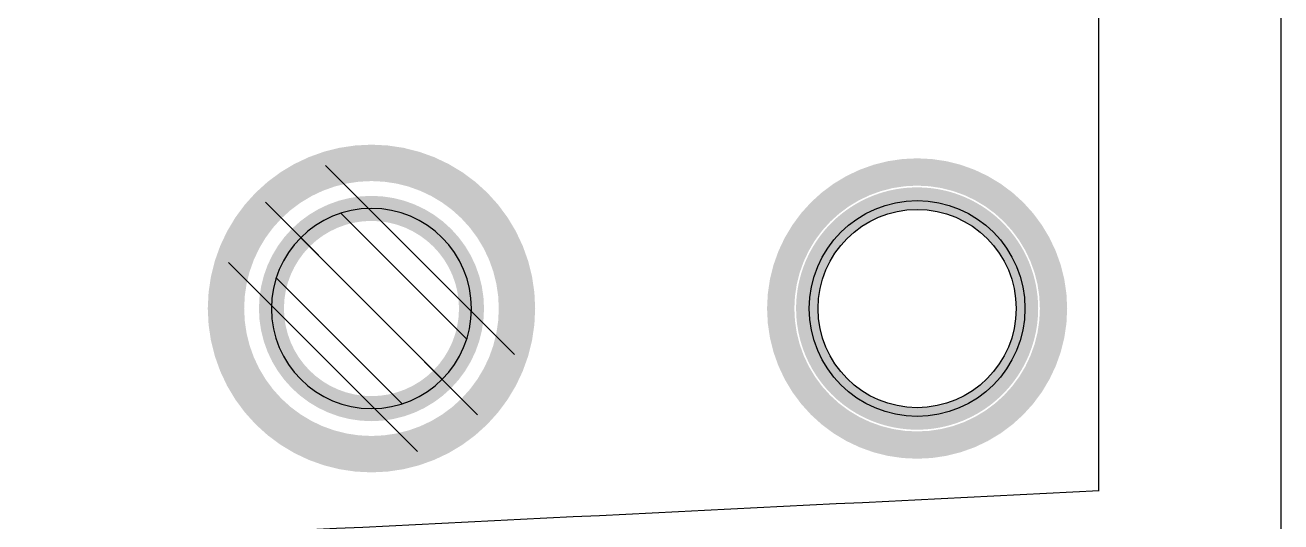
# Model space of a CAD drawing. Header units: inches. Extents: x 0 to 1813292486, y 0 to 3473589894.
# Drawn here: x 600625345 to 600626036, y 3473201469 to 3473201742 of the extents above; entities that cross this region are included whole.
import ezdxf
from ezdxf.enums import TextEntityAlignment as Align

# ---------------------------------------------------------------- set-up
doc = ezdxf.new("R2010")
doc.units = ezdxf.units.IN
doc.header["$LTSCALE"] = 1000
doc.header["$MEASUREMENT"] = 0
doc.linetypes.add('AX-MALL-GIRD-200$0$DOTE', pattern=[2.42, 2, -0.2, 0.02, -0.2])
for name, color, linetype in [('A-Anno-Note', 241, 'Continuous'), ('AX-MALL-DIM-P02$0$A-Detl-Thin', 131, 'Continuous'), ('AX-MALL-GIRD-200$0$A-Grid', 222, 'AX-MALL-GIRD-200$0$DOTE'), ('AX-MALL-P02-200$0$A-Anno-Note', 241, 'Continuous'), ('AX-MALL-WALL-P02$0$A-Anno-Note', 241, 'Continuous'), ('AX-MALL-WALL-P02-QT$0$A-Detl-Patt', 8, 'Continuous'), ('AX-MALL-WALL-P02-QT$0$A-Detl-Thin', 131, 'Continuous'), ('AX-MALL-WALL-P02-QT$0$A-Wall', 2, 'Continuous'), ('AX-MALL-WALL-P02-QT$0$A-Wall-Patt', 13, 'Continuous'), ('AX-MALL-ZTKD-P02$0$A-Anno-Note', 241, 'Continuous'), ('PX-MALL-P02-LG$0$P-Airr-Pipe', 140, 'Continuous'), ('PX-MALL-P02-LG$0$P-Drain-Fldr', 4, 'Continuous'), ('PX-MALL-P02-LG$0$P-Drain-Fldr-ARCH', 161, 'Continuous'), ('PX-MALL-P02-LG$0$P-Drain-Fldr-W100', 4, 'Continuous'), ('PX-MALL-P02-LG$0$P-Drain-Fldr-W50', 4, 'Continuous'), ('PX-MALL-P02-LG$0$P-Pipe-Risr', 7, 'Continuous'), ('PX-MALL-P02-LG$0$P-Pipe-Risr-Arch', 6, 'Continuous'), ('PX-MALL-P02-LG$0$P-Pipe-Risr-W100', 6, 'Continuous'), ('PX-MALL-P02-LG$0$P-Pipe-Risr-W50', 6, 'Continuous')]:
    doc.layers.add(name, color=color, linetype=linetype)
doc.styles.add('PX-MALL-P02-LG$0$jzfz', font='gbenor.shx', dxfattribs={"bigfont": 'gbcbig.shx'})
pattern_1 = [(45, (0, 359), (-353.553532015, 353.553532015), [])]

# ---------------------------------------------------------------- blocks, each defined once
blk = doc.blocks.new('AX-MALL-WALL-P02-QT$0$tj')
at = {"layer": 'AX-MALL-WALL-P02-QT$0$A-Detl-Patt'}
h = blk.add_hatch(dxfattribs=at)
h.set_pattern_fill('STEEL', color=256, scale=100, angle=50.43184)
h.set_pattern_definition([(75, (-14278.2, 156289.83), (-153.340725, 41.087523), []), (75, (-14317.88, 156358.57), (-153.340725, 41.087523), [])])
edge = h.paths.add_edge_path()
edge.add_arc((274302.95, 370915.37), 354853.23, 270.9601094, 275.9513129)
edge.add_line((311095.32, 17974.67), (323404.29, 17664.9))
edge.add_arc((337498.59, -5423.03), 27049.98, 84.429647, 121.402457, ccw=False)
edge.add_line((340124.27, 21499.21), (352435.62, 23411.52))
edge.add_line((352435.62, 23411.52), (352460.33, 23263.57))
edge.add_arc((262948.98, 558936.34), 543099.99, 279.486523, 288.50533)
edge.add_line((435325.04, 43917.81), (435185.93, 44187.61))
edge.add_arc((262948.98, 558936.34), 542799.99, 279.5181655, 288.5004443, ccw=False)
edge.add_line((352706.54, 23608.96), (352681.73, 23756.89))
edge.add_line((352681.73, 23756.89), (340117.77, 21803.84))
edge.add_arc((337510.1, -5455.01), 27383.3, 84.535526, 121.202684)
edge.add_line((323323.71, 17967.02), (311085.76, 18275.01))
edge.add_arc((274273.81, 371474.54), 355112.69, 270.9641106, 275.9501262, ccw=False)
edge.add_line((280248.98, 16412.11), (280248.98, 16111.96))
blk = doc.blocks.new('AX-MALL-WALL-P02-QT')
at = {"layer": 'AX-MALL-WALL-P02-QT$0$A-Wall-Patt'}
h = blk.add_hatch(dxfattribs=at)
h.set_pattern_fill('普通砖', color=256, scale=200, style=0)
h.set_pattern_definition(pattern_1)
h.paths.add_polyline_path([(600422673.24, 3473045794.86), (600422790.41, 3473045827.69), (600426463.5, 3473055687.56), (600426338.56, 3473055734.11), (600426241.18, 3473055663.67), (600422599.5, 3473045888.14)])
h = blk.add_hatch(dxfattribs=at)
h.set_pattern_fill('普通砖', color=256, scale=200, style=0)
h.set_pattern_definition(pattern_1)
h.paths.add_polyline_path([(600422097.52, 3473045837.6, 0.000259), (600422629.81, 3473045668.74), (600422673.24, 3473045794.86), (600422599.5, 3473045888.14, -0.000214), (600422158.09, 3473046028.21)])
at = {"layer": 'AX-MALL-WALL-P02-QT$0$A-Wall'}
blk.add_line((600422599.5, 3473045888.14), (600426241.18, 3473055663.67), dxfattribs=at)
blk.add_arc((600585644.01, 3473560469.87), 539794.28, 252.3701117, 252.4192671, dxfattribs=at)
at = {"layer": 'AX-MALL-WALL-P02-QT$0$A-Detl-Thin', "rotation": 339.5681613091762}
blk.add_blockref('AX-MALL-WALL-P02-QT$0$tj', (600144118.7, 3473128496.29), dxfattribs=at)
blk = doc.blocks.new('AX-MALL-WALL-P02')
at = {"layer": 'AX-MALL-WALL-P02$0$A-Anno-Note'}
blk.add_blockref('AX-MALL-WALL-P02-QT', (0, 0), dxfattribs=at)
blk = doc.blocks.new('PX-MALL-P02-LG$0$P-Risr')
at = {"layer": 'PX-MALL-P02-LG$0$P-Pipe-Risr-W50'}
h = blk.add_hatch(color=0, dxfattribs=at)
edge = h.paths.add_edge_path()
edge.add_ellipse((0, 0), major_axis=(47.06, 47.06), ratio=1, start_angle=225, end_angle=405, ccw=False)
edge.add_ellipse((0, 0), major_axis=(47.06, 47.06), ratio=1, start_angle=133.9676, end_angle=225, ccw=False)
edge.add_line((-66.54, 1.2), (-54.44, 1.2))
edge.add_ellipse((0, 0), major_axis=(-38.5, 38.5), ratio=1, start_angle=43.73814, end_angle=135)
edge.add_ellipse((0, 0), major_axis=(38.5, 38.5), ratio=1, start_angle=225, end_angle=405)
edge.add_ellipse((0, 0), major_axis=(38.5, 38.5), ratio=1, start_angle=45, end_angle=133.73814)
edge.add_line((-54.44, 1.2), (-66.54, 1.2))
edge.add_ellipse((0, 0), major_axis=(-47.06, 47.06), ratio=1, start_angle=-45, end_angle=43.9676, ccw=False)
at = {"layer": 'PX-MALL-P02-LG$0$P-Pipe-Risr-Arch', "ltscale": 0.7}
blk.add_circle((0, 0), 59.29, dxfattribs=at)
at = {"layer": 'PX-MALL-P02-LG$0$P-Pipe-Risr-W100', "color": 0, "const_width": 15}
blk.add_lwpolyline([(-75, 0, 1), (75, 0, 1)], format="xyb", close=True, dxfattribs=at)
at = {"layer": 'PX-MALL-P02-LG$0$P-Pipe-Risr-W50'}
blk.add_circle((0, 0), 54.45, dxfattribs=at)
at = {"layer": 'PX-MALL-P02-LG$0$P-Pipe-Risr', "style": 'PX-MALL-P02-LG$0$jzfz', "width": 0.6, "flags": 1}
for tag, p in [('SYS-MARK', (0.33, -45.66)), ('RANGE', (0.33, -45.68))]:
    blk.add_attdef(tag, text='', height=0.0156, dxfattribs=at).set_placement(p, align=Align.MIDDLE)
blk = doc.blocks.new('PX-MALL-P02-LG$0$A$C5A9C1854')
at = {"layer": 'PX-MALL-P02-LG$0$P-Drain-Fldr-W50', "ltscale": 0.7}
for p, q in [((52.37, -16.82), (-16.82, 52.37)), ((38.89, -38.89), (-38.89, 38.89)), ((16.82, -52.37), (-52.37, 16.82))]:
    blk.add_line(p, q, dxfattribs=at)
at = {"layer": 'PX-MALL-P02-LG$0$P-Drain-Fldr-W50', "ltscale": 0.7, "const_width": 13.75}
blk.add_lwpolyline([(-55, 0, 1), (55, 0, 1)], format="xyb", close=True, dxfattribs=at)
blk = doc.blocks.new('PX-MALL-P02-LG$0$A$C7D2520B3')
at = {"layer": 'PX-MALL-P02-LG$0$P-Drain-Fldr', "ltscale": 0.7}
for p, q in [((78.55, -25.22), (-25.22, 78.55)), ((58.34, -58.34), (-58.34, 58.34)), ((25.22, -78.55), (-78.55, 25.22))]:
    blk.add_line(p, q, dxfattribs=at)
at = {"layer": 'PX-MALL-P02-LG$0$P-Drain-Fldr', "ltscale": 0.7, "const_width": 20}
blk.add_lwpolyline([(0, -80, 1), (0, 80, 1)], format="xyb", close=True, dxfattribs=at)
blk = doc.blocks.new('PX-MALL-P02-LG$0$A$C2257314B')
at = {"layer": 'PX-MALL-P02-LG$0$P-Drain-Fldr-ARCH', "ltscale": 0.7}
for p, q in [((52.37, -16.82), (-16.82, 52.37)), ((38.89, -38.89), (-38.89, 38.89)), ((16.82, -52.37), (-52.37, 16.82))]:
    blk.add_line(p, q, dxfattribs=at)
for start, end in [(0, 180), (180, 0)]:
    blk.add_arc((0, 0), 55, start, end, dxfattribs=at)
blk = doc.blocks.new('PX-MALL-P02-LG$0$P-Drain-Fldr')
blk.add_blockref('PX-MALL-P02-LG$0$A$C2257314B', (0, 0))
at = {"layer": 'PX-MALL-P02-LG$0$P-Drain-Fldr-W100'}
blk.add_blockref('PX-MALL-P02-LG$0$A$C7D2520B3', (0, 0), dxfattribs=at)
at = {"layer": 'PX-MALL-P02-LG$0$P-Drain-Fldr-W50'}
blk.add_blockref('PX-MALL-P02-LG$0$A$C5A9C1854', (0, 0), dxfattribs=at)
blk = doc.blocks.new('PX-MALL-P02-LG')
at = {"layer": 'PX-MALL-P02-LG$0$P-Airr-Pipe', "rotation": 249.5681612843863}
blk.add_blockref('PX-MALL-P02-LG$0$P-Risr', (600422540.7, 3473046016.75), dxfattribs=at)
at = {"layer": 'PX-MALL-P02-LG$0$P-Drain-Fldr', "rotation": 339.5681612843863}
blk.add_blockref('PX-MALL-P02-LG$0$P-Drain-Fldr', (600422259.58, 3473046121.48), dxfattribs=at)
blk = doc.blocks.new('AX-MALL-GIRD-200')
at = {"layer": 'AX-MALL-GIRD-200$0$A-Grid'}
blk.add_line((600458372.25, 3473141628.35), (600419642.72, 3473037664.62), dxfattribs=at)
blk = doc.blocks.new('AX-MALL-ZTKD-P02')
at = {"layer": 'AX-MALL-ZTKD-P02$0$A-Anno-Note'}
blk.add_blockref('AX-MALL-GIRD-200', (0, 0), dxfattribs=at)
blk = doc.blocks.new('AX-MALL-DIM-P02')
at = {"layer": 'AX-MALL-DIM-P02$0$A-Detl-Thin'}
blk.add_blockref('AX-MALL-ZTKD-P02', (0, 0), dxfattribs=at)
blk = doc.blocks.new('AX-MALL-P02-200')
at = {"layer": 'AX-MALL-P02-200$0$A-Anno-Note'}
blk.add_blockref('AX-MALL-WALL-P02', (0, 0), dxfattribs=at)
for name in ['AX-MALL-DIM-P02', 'PX-MALL-P02-LG']:
    blk.add_blockref(name, (0, 0), dxfattribs=at)

msp = doc.modelspace()

# ---------------------------------------------------------------- block references
at = {"layer": 'A-Anno-Note', "rotation": 20.43183869077545}
msp.add_blockref('AX-MALL-P02-200', (1250392458.53, 9048125.68), dxfattribs=at)

doc.saveas('drawing.dxf')
